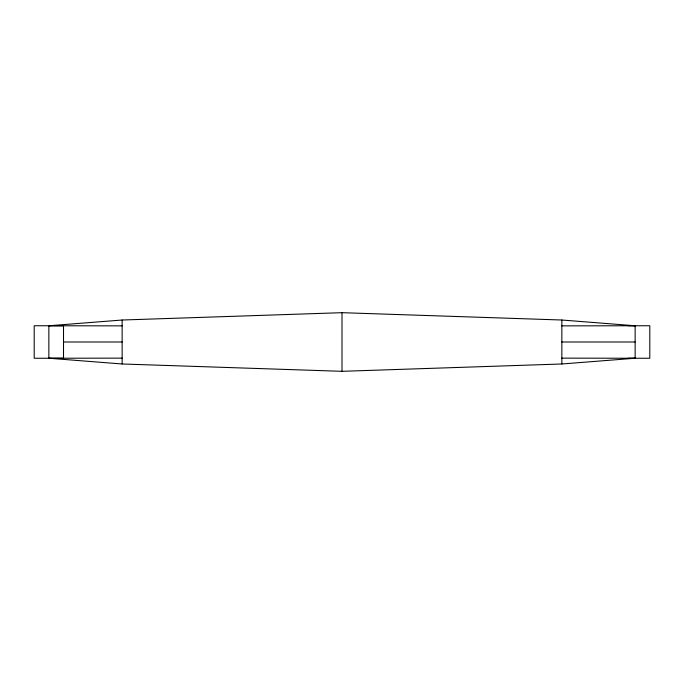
<?xml version="1.0" encoding="UTF-8"?>
<svg xmlns="http://www.w3.org/2000/svg" width="684" height="684" viewBox="0 0 684 684"><rect width="100%" height="100%" fill="white"/><g stroke="black" fill="none" stroke-linecap="round" stroke-linejoin="round"><path stroke-width="1.03" d="M48.855 325.755L122.145 320.018L342 312.682L561.855 320.018L635.145 325.755L635.145 358.245L561.855 363.982L342 371.318L122.145 363.982L48.855 358.245L48.855 325.755L122.145 325.866M561.855 325.866L635.145 325.755M48.855 358.245L122.145 358.134M627.818 325.755L649.8 325.755L649.8 358.245L627.818 358.245M63.518 342L122.145 342M561.855 342L635.145 342M561.855 358.134L635.145 358.245M561.855 320.018L561.855 363.982M342 312.682L342 371.318M122.145 320.018L122.145 363.982M63.518 325.755L34.2 325.755L34.2 358.245L63.518 358.245L63.518 325.755"/></g></svg>
